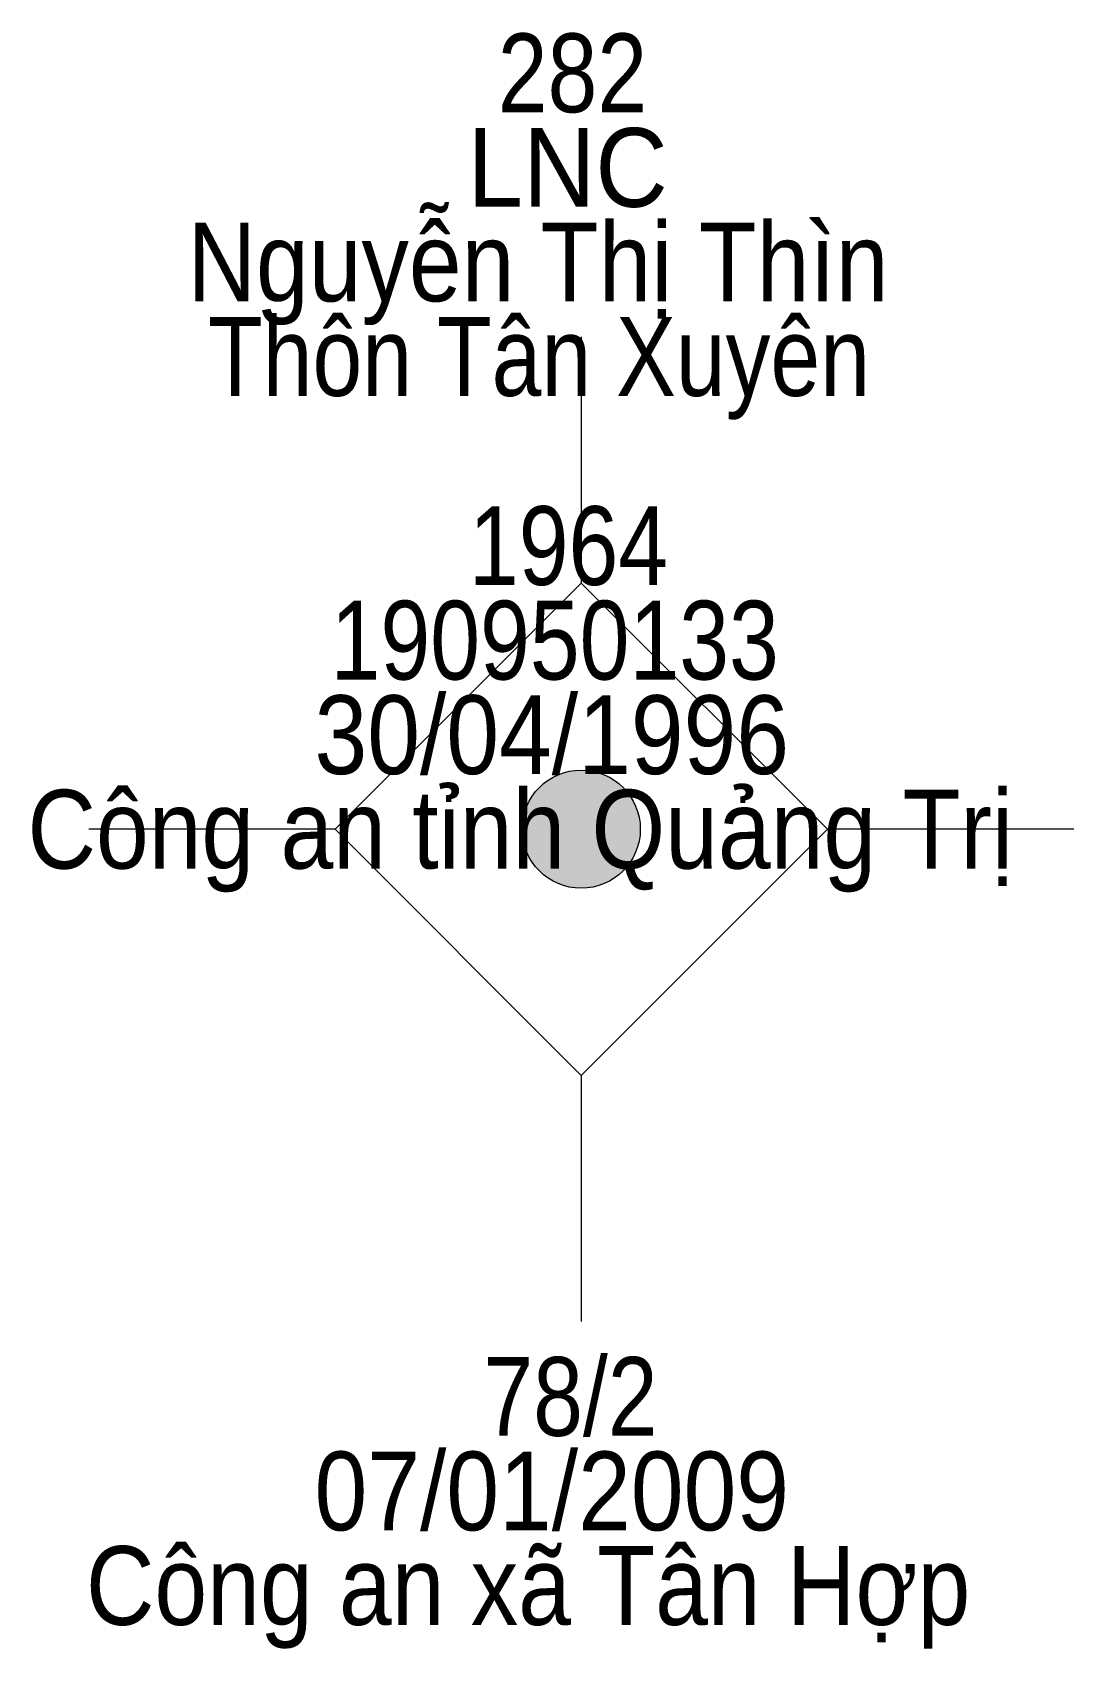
# Model space of a CAD drawing. Header units: metres. Extents: x 550999 to 552168, y 1840994 to 1841978.
# Drawn here: x 551852.11 to 551857.4, y 1841131.79 to 1841140 of the extents above; entities that cross this region are included whole.
import ezdxf
from ezdxf.enums import TextEntityAlignment as Align

# ---------------------------------------------------------------- set-up
doc = ezdxf.new("R2010")
doc.units = ezdxf.units.M
doc.header["$LTSCALE"] = 0.16
doc.layers.add('11', color=7, linetype='Continuous', lineweight=13)
doc.layers.add('15', color=7, linetype='Continuous')

msp = doc.modelspace()

# ---------------------------------------------------------------- hatches: boundary and pattern name
at = {"layer": '11'}
msp.add_hatch(color=256, dxfattribs=at).paths.add_polyline_path([(551855.1995, 1841135.95, 1), (551854.5995, 1841135.95, 1)])

# ---------------------------------------------------------------- linework, layer by layer
for p, q in [((551854.9, 1841138.45), (551854.9, 1841137.2)), ((551853.65, 1841135.95), (551852.4, 1841135.95)), ((551857.4, 1841135.95), (551856.15, 1841135.95)), ((551854.9, 1841134.7), (551854.9, 1841133.45))]:
    msp.add_line(p, q, dxfattribs=at)
msp.add_lwpolyline([(551854.9, 1841137.2), (551853.65, 1841135.95), (551854.9, 1841134.7), (551856.15, 1841135.95)], close=True, dxfattribs=at)
msp.add_circle((551854.8995, 1841135.95), 0.3, dxfattribs=at)

# ---------------------------------------------------------------- texts
at = {"layer": '15'}
for s, width, p in [('282', 0.85, (551854.855, 1841139.59)), ('LNC', 0.95, (551854.83, 1841139.11)), ('Nguyễn Thị Thìn', 0.9, (551854.68, 1841138.63)), ('Thôn Tân Xuyên', 0.85, (551854.685, 1841138.15)), ('1964', 0.85, (551854.835, 1841137.19)), ('190950133', 0.85, (551854.765, 1841136.71)), ('30/04/1996', 0.9, (551854.75, 1841136.23)), ('Công an tỉnh Quảng Trị', 0.9, (551854.59, 1841135.75)), ('78/2', 0.85, (551854.845, 1841132.87)), ('07/01/2009', 0.9, (551854.75, 1841132.39)), ('Công an xã Tân Hợp', 0.9, (551854.63, 1841131.91))]:
    msp.add_text(s, height=0.4, dxfattribs=dict(at, width=width)).set_placement(p, align=Align.CENTER)

doc.saveas('drawing.dxf')
